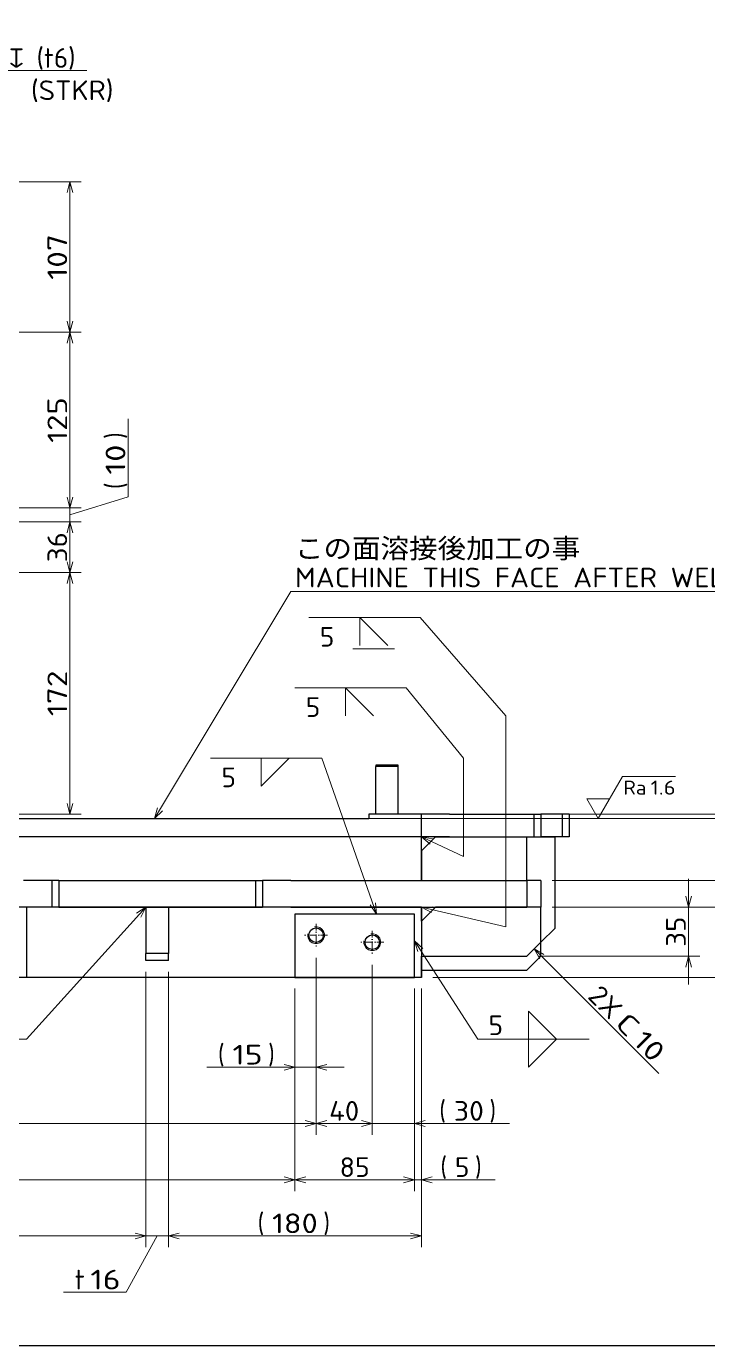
# Model space of a CAD drawing. Extents: x 0 to 1248, y -10 to 833.
# Drawn here: x 392.9 to 514, y 25 to 259.6 of the extents above; entities that cross this region are included whole.
import ezdxf
from ezdxf.enums import TextEntityAlignment as Align

# ---------------------------------------------------------------- set-up
doc = ezdxf.new("R2010")
doc.units = 0
doc.linetypes.add('DASHDOT', pattern=[18.5, 12, -3, 0.5, -3])
doc.layers.get('0').update_dxf_attribs({"lineweight": 13})
doc.styles.get("Standard").update_dxf_attribs({"font": 'isocp.shx'})
doc.dimstyles.get("Standard").update_dxf_attribs({"dimtxt": 2.5, "dimasz": 2.5, "dimexe": 1.25, "dimexo": 0.625, "dimtad": 1, "dimcen": 2.5, "dimadec": 0, "dimazin": 0, "dimtfac": 1, "dimtmove": 0, "dimatfit": 0, "dimfxl": 1, "dimarcsym": 0})

# ---------------------------------------------------------------- blocks, each defined once
blk = doc.blocks.new('*D79')
at = {"color": 214, "lineweight": 13}
for p, q in [((349.756359, 200.539923), (372.129303, 251.771887)), ((372.129303, 251.771887), (403.598373, 251.771887))]:
    blk.add_line(p, q, dxfattribs=at)
blk.add_lwpolyline([(350.055111, 202.517485), (349.756359, 200.539923), (351.003868, 202.103163)], dxfattribs=at)
for s, width, p, p2 in [('2X', 0.953546, (375.2491, 252.271887), (381.129303, 252.271887)), ('M8', 0.967101, (382.129303, 252.271887), (388.737823, 252.271887)), ('↧ (t6)', 0.749087, (389.737823, 252.271887), (401.598373, 252.271887))]:
    blk.add_text(s, height=3.5, dxfattribs=dict(at, width=width)).set_placement(p, p2, align=Align.FIT)
blk = doc.blocks.new('*D84')
at = {"color": 7, "lineweight": 13}
for p, q in [((510.606155, 89.248495), (510.606155, 107.998495)), ((486.356155, 102.998495), (512.606155, 102.998495)), ((483.856155, 94.248495), (512.606155, 94.248495))]:
    blk.add_line(p, q, dxfattribs=at)
for points in [[(510.088516, 104.930348), (510.606155, 102.998495), (511.123795, 104.930348)], [(511.123795, 92.316643), (510.606155, 94.248495), (510.088516, 92.316643)]]:
    blk.add_lwpolyline(points, dxfattribs=at)
at = {"color": 7, "lineweight": 13, "width": 0.868247}
blk.add_text('35', height=3.5, rotation=90, dxfattribs=at).set_placement((510.106155, 95.9464), (510.106155, 101.300591), align=Align.FIT)
blk = doc.blocks.new('*D88')
at = {"color": 7, "lineweight": 13}
for p, q in [((520.606155, 113.748495), (520.606155, 127.793291)), ((455.731155, 118.748495), (522.606155, 118.748495)), ((486.356155, 119.498495), (522.606155, 119.498495))]:
    blk.add_line(p, q, dxfattribs=at)
for points in [[(520.088516, 121.430346), (520.606155, 119.498495), (521.123795, 121.430346)], [(521.123795, 116.816645), (520.606155, 118.748495), (520.088516, 116.816645)]]:
    blk.add_lwpolyline(points, dxfattribs=at)
at = {"color": 7, "lineweight": 13, "width": 0.913974}
blk.add_text('3', height=3.5, rotation=90, dxfattribs=at).set_placement((520.106155, 123.203699), (520.106155, 125.793291), align=Align.FIT)
blk = doc.blocks.new('*D89')
at = {"color": 7, "lineweight": 13}
for p, q in [((455.731155, 118.748495), (522.606155, 118.748495)), ((520.606155, 107.748495), (520.606155, 118.748495)), ((486.356155, 107.748495), (522.606155, 107.748495))]:
    blk.add_line(p, q, dxfattribs=at)
for points in [[(521.123795, 116.816645), (520.606155, 118.748495), (520.088516, 116.816645)], [(520.088516, 109.680348), (520.606155, 107.748495), (521.123795, 109.680348)]]:
    blk.add_lwpolyline(points, dxfattribs=at)
at = {"color": 7, "lineweight": 13, "width": 0.845399}
blk.add_text('44', height=3.5, rotation=90, dxfattribs=at).set_placement((520.106155, 110.5714), (520.106155, 115.925591), align=Align.FIT)
blk = doc.blocks.new('*D90')
at = {"color": 7, "lineweight": 13}
for p, q in [((520.606155, 97.998495), (520.606155, 112.748495)), ((486.356155, 107.748495), (522.606155, 107.748495)), ((520.606155, 105.373495), (526.469604, 100.299713)), ((486.356155, 102.998495), (522.606155, 102.998495)), ((526.469604, 100.299713), (534.823792, 100.299713))]:
    blk.add_line(p, q, dxfattribs=at)
for points in [[(520.088516, 109.680348), (520.606155, 107.748495), (521.123795, 109.680348)], [(521.123795, 101.066643), (520.606155, 102.998495), (520.088516, 101.066643)]]:
    blk.add_lwpolyline(points, dxfattribs=at)
at = {"color": 7, "lineweight": 13, "width": 0.892365}
blk.add_text('19', height=3.5, dxfattribs=at).set_placement((527.469604, 100.799713), (532.823792, 100.799713), align=Align.FIT)
blk = doc.blocks.new('*D91')
at = {"color": 7, "lineweight": 13}
for p, q in [((486.356155, 102.998495), (522.606155, 102.998495)), ((520.606155, 90.498495), (520.606155, 102.998495)), ((465.106155, 90.498495), (522.606155, 90.498495))]:
    blk.add_line(p, q, dxfattribs=at)
for points in [[(521.123795, 101.066643), (520.606155, 102.998495), (520.088516, 101.066643)], [(520.088516, 92.430347), (520.606155, 90.498495), (521.123795, 92.430347)]]:
    blk.add_lwpolyline(points, dxfattribs=at)
at = {"color": 7, "lineweight": 13, "width": 0.868247}
blk.add_text('50', height=3.5, rotation=90, dxfattribs=at).set_placement((520.106155, 94.0714), (520.106155, 99.425591), align=Align.FIT)
blk = doc.blocks.new('*D94')
at = {"color": 7, "lineweight": 13}
for p, q in [((167.106155, 91.498495), (167.106155, 42.498495)), ((414.106155, 91.498495), (414.106155, 42.498495)), ((167.106155, 44.498495), (414.106155, 44.498495))]:
    blk.add_line(p, q, dxfattribs=at)
for points in [[(169.03801, 45.016135), (167.106155, 44.498495), (169.03801, 43.980856)], [(412.174301, 43.980856), (414.106155, 44.498495), (412.174301, 45.016135)]]:
    blk.add_lwpolyline(points, dxfattribs=at)
at = {"color": 7, "lineweight": 13, "width": 0.854609}
blk.add_text('988', height=3.5, dxfattribs=at).set_placement((286.546762, 44.998495), (294.665548, 44.998495), align=Align.FIT)
blk = doc.blocks.new('*D95')
at = {"color": 7, "lineweight": 13}
for p, q in [((414.106155, 91.498495), (414.106155, 42.498495)), ((418.106155, 91.498495), (418.106155, 42.498495)), ((409.106155, 44.498495), (423.106155, 44.498495)), ((416.106155, 44.498495), (410.606155, 34.498495)), ((410.606155, 34.498495), (399.431152, 34.498495))]:
    blk.add_line(p, q, dxfattribs=at)
for points in [[(412.174301, 43.980856), (414.106155, 44.498495), (412.174301, 45.016135)], [(420.03801, 45.016135), (418.106155, 44.498495), (420.03801, 43.980856)]]:
    blk.add_lwpolyline(points, dxfattribs=at)
for s, width, p, p2 in [('t', 1.09249, (401.431152, 34.998495), (403.251968, 34.998495)), ('16', 0.868247, (404.251968, 34.998495), (409.606155, 34.998495))]:
    blk.add_text(s, height=3.5, dxfattribs=dict(at, width=width)).set_placement(p, p2, align=Align.FIT)
blk = doc.blocks.new('*D96')
at = {"color": 7, "lineweight": 13}
for p, q in [((418.106155, 91.498495), (418.106155, 42.498495)), ((463.106155, 88.498495), (463.106155, 42.498495)), ((418.106155, 44.498495), (463.106155, 44.498495))]:
    blk.add_line(p, q, dxfattribs=at)
for points in [[(420.03801, 45.016135), (418.106155, 44.498495), (420.03801, 43.980856)], [(461.174301, 43.980856), (463.106155, 44.498495), (461.174301, 45.016135)]]:
    blk.add_lwpolyline(points, dxfattribs=at)
for s, p in [('(', (433.968735, 44.998495)), (')', (445.665543, 44.998495))]:
    blk.add_text(s, height=3.5, dxfattribs=at).set_placement(p)
at = {"color": 7, "lineweight": 13, "width": 0.854608}
blk.add_text('180', height=3.5, dxfattribs=at).set_placement((436.546768, 44.998495), (444.665543, 44.998495), align=Align.FIT)
blk = doc.blocks.new('*D108')
at = {"color": 7, "lineweight": 13}
for p, q in [((355.856155, 162.498495), (402.606155, 162.498495)), ((400.606155, 119.498495), (400.606155, 162.498495)), ((376.231155, 119.498495), (402.606155, 119.498495))]:
    blk.add_line(p, q, dxfattribs=at)
for points in [[(401.123795, 160.566641), (400.606155, 162.498495), (400.088516, 160.566641)], [(400.088516, 121.430346), (400.606155, 119.498495), (401.123795, 121.430346)]]:
    blk.add_lwpolyline(points, dxfattribs=at)
at = {"color": 7, "lineweight": 13, "width": 0.854609}
blk.add_text('172', height=3.5, rotation=90, dxfattribs=at).set_placement((400.106155, 136.939101), (400.106155, 145.05789), align=Align.FIT)
blk = doc.blocks.new('*D109')
at = {"color": 7, "lineweight": 13}
for p, q in [((355.856155, 171.498495), (402.606155, 171.498495)), ((400.606155, 162.498495), (400.606155, 171.498495)), ((355.856155, 162.498495), (402.606155, 162.498495))]:
    blk.add_line(p, q, dxfattribs=at)
for points in [[(401.123795, 169.566641), (400.606155, 171.498495), (400.088516, 169.566641)], [(400.088516, 164.43035), (400.606155, 162.498495), (401.123795, 164.43035)]]:
    blk.add_lwpolyline(points, dxfattribs=at)
at = {"color": 7, "lineweight": 13, "width": 0.868247}
blk.add_text('36', height=3.5, rotation=90, dxfattribs=at).set_placement((400.106155, 164.321402), (400.106155, 169.675589), align=Align.FIT)
blk = doc.blocks.new('*D110')
at = {"color": 7, "lineweight": 13}
for p, q in [((410.945709, 175.970038), (410.945709, 189.849859)), ((400.606155, 166.498495), (400.606155, 178.998495)), ((357.356155, 173.998495), (402.606155, 173.998495)), ((400.606155, 172.748495), (410.945709, 175.970038)), ((355.856155, 171.498495), (402.606155, 171.498495))]:
    blk.add_line(p, q, dxfattribs=at)
for points in [[(400.088516, 175.93035), (400.606155, 173.998495), (401.123795, 175.93035)], [(401.123795, 169.566641), (400.606155, 171.498495), (400.088516, 169.566641)]]:
    blk.add_lwpolyline(points, dxfattribs=at)
for s, p in [(')', (410.445709, 186.271826)), ('(', (410.445709, 177.339606))]:
    blk.add_text(s, height=3.5, rotation=90.000003, dxfattribs=at).set_placement(p)
at = {"color": 7, "lineweight": 13, "width": 0.868247}
blk.add_text('10', height=3.5, rotation=90, dxfattribs=at).set_placement((410.445709, 179.917639), (410.445709, 185.271826), align=Align.FIT)
blk = doc.blocks.new('*D111')
at = {"color": 7, "lineweight": 13}
for p, q in [((357.356155, 205.248495), (402.606155, 205.248495)), ((400.606155, 173.998495), (400.606155, 205.248495)), ((357.356155, 173.998495), (402.606155, 173.998495))]:
    blk.add_line(p, q, dxfattribs=at)
for points in [[(401.123795, 203.316641), (400.606155, 205.248495), (400.088516, 203.316641)], [(400.088516, 175.93035), (400.606155, 173.998495), (401.123795, 175.93035)]]:
    blk.add_lwpolyline(points, dxfattribs=at)
at = {"color": 7, "lineweight": 13, "width": 0.854609}
blk.add_text('125', height=3.5, rotation=90, dxfattribs=at).set_placement((400.106155, 185.564101), (400.106155, 193.68289), align=Align.FIT)
blk = doc.blocks.new('*D112')
at = {"color": 7, "lineweight": 13}
for p, q in [((361.356155, 231.998495), (402.606155, 231.998495)), ((400.606155, 205.248495), (400.606155, 231.998495)), ((357.356155, 205.248495), (402.606155, 205.248495))]:
    blk.add_line(p, q, dxfattribs=at)
for points in [[(401.123795, 230.066641), (400.606155, 231.998495), (400.088516, 230.066641)], [(400.088516, 207.18035), (400.606155, 205.248495), (401.123795, 207.18035)]]:
    blk.add_lwpolyline(points, dxfattribs=at)
at = {"color": 7, "lineweight": 13, "width": 0.854608}
blk.add_text('107', height=3.5, rotation=90, dxfattribs=at).set_placement((400.106155, 214.564108), (400.106155, 222.682883), align=Align.FIT)
blk = doc.blocks.new('*D145')
at = {"color": 7, "lineweight": 13}
for p, q in [((278.106155, 88.498495), (278.106155, 52.498495)), ((440.606155, 88.498495), (440.606155, 52.498495)), ((278.106155, 54.498495), (440.606155, 54.498495))]:
    blk.add_line(p, q, dxfattribs=at)
for points in [[(280.038007, 55.016133), (278.106155, 54.498495), (280.038007, 53.980858)], [(438.674301, 53.980858), (440.606155, 54.498495), (438.674301, 55.016133)]]:
    blk.add_lwpolyline(points, dxfattribs=at)
at = {"color": 7, "lineweight": 13, "width": 0.854609}
blk.add_text('650', height=3.5, dxfattribs=at).set_placement((355.296761, 54.998495), (363.41555, 54.998495), align=Align.FIT)
blk = doc.blocks.new('*D146')
at = {"color": 7, "lineweight": 13}
for p, q in [((440.606155, 88.498495), (440.606155, 52.498495)), ((461.856155, 88.498495), (461.856155, 52.498495)), ((440.606155, 54.498495), (461.856155, 54.498495))]:
    blk.add_line(p, q, dxfattribs=at)
for points in [[(442.53801, 55.016133), (440.606155, 54.498495), (442.53801, 53.980858)], [(459.924301, 53.980858), (461.856155, 54.498495), (459.924301, 55.016133)]]:
    blk.add_lwpolyline(points, dxfattribs=at)
at = {"color": 7, "lineweight": 13, "width": 0.868247}
blk.add_text('85', height=3.5, dxfattribs=at).set_placement((448.554062, 54.998495), (453.908249, 54.998495), align=Align.FIT)
blk = doc.blocks.new('*D147')
at = {"color": 7, "lineweight": 13}
for p, q in [((461.856155, 88.498495), (461.856155, 52.498495)), ((463.106155, 88.498495), (463.106155, 52.498495)), ((456.856155, 54.498495), (476.214767, 54.498495))]:
    blk.add_line(p, q, dxfattribs=at)
for points in [[(459.924301, 53.980858), (461.856155, 54.498495), (459.924301, 55.016133)], [(465.03801, 55.016133), (463.106155, 54.498495), (465.03801, 53.980858)]]:
    blk.add_lwpolyline(points, dxfattribs=at)
for s, p in [('(', (466.469101, 54.998495)), (')', (472.636734, 54.998495))]:
    blk.add_text(s, height=3.5, dxfattribs=at).set_placement(p)
at = {"color": 7, "lineweight": 13, "width": 0.913976}
blk.add_text('5', height=3.5, dxfattribs=at).set_placement((469.047134, 54.998495), (471.636734, 54.998495), align=Align.FIT)
blk = doc.blocks.new('*D153')
at = {"color": 7, "lineweight": 13}
for p, q in [((444.356155, 93.960995), (444.356155, 62.498495)), ((270.606155, 92.710995), (270.606155, 62.498495)), ((270.606155, 64.498495), (444.356155, 64.498495))]:
    blk.add_line(p, q, dxfattribs=at)
for points in [[(272.538008, 65.016133), (270.606155, 64.498495), (272.538008, 63.980858)], [(442.424301, 63.980858), (444.356155, 64.498495), (442.424301, 65.016133)]]:
    blk.add_lwpolyline(points, dxfattribs=at)
at = {"color": 7, "lineweight": 13, "width": 0.854609}
blk.add_text('695', height=3.5, dxfattribs=at).set_placement((353.421761, 64.998495), (361.54055, 64.998495), align=Align.FIT)
blk = doc.blocks.new('*D154')
at = {"color": 7, "lineweight": 13}
for p, q in [((444.356155, 93.960995), (444.356155, 62.498495)), ((454.356155, 92.710995), (454.356155, 62.498495)), ((444.356155, 64.498495), (454.356155, 64.498495))]:
    blk.add_line(p, q, dxfattribs=at)
for points in [[(446.28801, 65.016133), (444.356155, 64.498495), (446.28801, 63.980858)], [(452.424301, 63.980858), (454.356155, 64.498495), (452.424301, 65.016133)]]:
    blk.add_lwpolyline(points, dxfattribs=at)
at = {"color": 7, "lineweight": 13, "width": 0.868247}
blk.add_text('40', height=3.5, dxfattribs=at).set_placement((446.679062, 64.998495), (452.033249, 64.998495), align=Align.FIT)
blk = doc.blocks.new('*D155')
at = {"color": 7, "lineweight": 13}
for p, q in [((454.356155, 92.710995), (454.356155, 62.498495)), ((461.856155, 88.498495), (461.856155, 62.498495)), ((449.356155, 64.498495), (478.784195, 64.498495))]:
    blk.add_line(p, q, dxfattribs=at)
for points in [[(452.424301, 63.980858), (454.356155, 64.498495), (452.424301, 65.016133)], [(463.78801, 65.016133), (461.856155, 64.498495), (463.78801, 63.980858)]]:
    blk.add_lwpolyline(points, dxfattribs=at)
for s, p in [('(', (466.273941, 64.998495)), (')', (475.206161, 64.998495))]:
    blk.add_text(s, height=3.5, dxfattribs=at).set_placement(p)
at = {"color": 7, "lineweight": 13, "width": 0.868247}
blk.add_text('30', height=3.5, dxfattribs=at).set_placement((468.851974, 64.998495), (474.206161, 64.998495), align=Align.FIT)
blk = doc.blocks.new('*D156')
at = {"color": 7, "lineweight": 13}
for p, q in [((444.356155, 93.960995), (444.356155, 72.498495)), ((440.606155, 88.498495), (440.606155, 72.498495)), ((424.919128, 74.498495), (449.356155, 74.498495))]:
    blk.add_line(p, q, dxfattribs=at)
for points in [[(438.674301, 73.980857), (440.606155, 74.498495), (438.674301, 75.016134)], [(446.28801, 75.016134), (444.356155, 74.498495), (446.28801, 73.980857)]]:
    blk.add_lwpolyline(points, dxfattribs=at)
for s, p in [('(', (426.919128, 74.998495)), (')', (435.851349, 74.998495))]:
    blk.add_text(s, height=3.5, dxfattribs=at).set_placement(p)
at = {"color": 7, "lineweight": 13, "width": 0.868247}
blk.add_text('15', height=3.5, dxfattribs=at).set_placement((429.497162, 74.998495), (434.851349, 74.998495), align=Align.FIT)

msp = doc.modelspace()

# ---------------------------------------------------------------- linework, layer by layer
at = {"color": 7, "lineweight": 13}
for p, q in [((443.1062, 154.4985), (462.8994, 154.4985)), ((440.6062, 141.9985), (460.3994, 141.9985)), ((425.6062, 129.4985), (445.3994, 129.4985)), ((455.0886, 101.7485), (445.3994, 129.4985)), ((494.5184, 118.7485), (498.8485, 126.2485)), ((498.8485, 126.2485), (508.2944, 126.2485)), ((494.5184, 118.7485), (492.4977, 122.2485)), ((492.4977, 122.2485), (496.5391, 122.2485)), ((532.6062, 118.7485), (453.7312, 118.7485)), ((495.5184, 118.7485), (454.7312, 118.7485)), ((414.1062, 102.9985), (392.8994, 79.4985)), ((461.8562, 96.9823), (473.1062, 79.4985)), ((483.1585, 95.5508), (505.3284, 73.3809)), ((373.1062, 79.4985), (392.8994, 79.4985)), ((473.1062, 79.4985), (492.8994, 79.4985))]:
    msp.add_line(p, q, dxfattribs=at)
at = {"color": 7, "lineweight": 25}
for p, q in [((454.9812, 128.2485), (454.9812, 127.9985)), ((458.9812, 128.2485), (454.9812, 128.2485)), ((458.9812, 127.9985), (454.9812, 127.9985)), ((454.9812, 119.4985), (454.9812, 127.9985)), ((458.9812, 127.9985), (458.9812, 128.2485)), ((458.9812, 119.4985), (458.9812, 127.9985)), ((374.2312, 118.7485), (453.7312, 118.7485)), ((453.7312, 119.4985), (453.7312, 118.7485)), ((463.1062, 119.4985), (453.7312, 119.4985)), ((463.1062, 115.4985), (463.1062, 119.4985)), ((468.1062, 119.4985), (463.1062, 119.4985)), ((468.1062, 119.4985), (483.1062, 119.4985)), ((483.1062, 119.4985), (483.1062, 115.4985)), ((483.1062, 119.4985), (484.3562, 119.4985)), ((488.1062, 119.4985), (484.3561, 119.4985)), ((484.3562, 119.4985), (484.3562, 115.4985)), ((488.1062, 119.4985), (488.1062, 115.4985)), ((489.3562, 119.4985), (488.1062, 119.4985)), ((489.3562, 119.4985), (489.3562, 115.4985)), ((463.1062, 115.4985), (118.1062, 115.4985)), ((463.1062, 115.4985), (118.1062, 115.4985)), ((468.1062, 115.4985), (463.1062, 115.4985)), ((463.1062, 112.9987), (463.1062, 115.4985)), ((463.1062, 107.7485), (463.1062, 115.4985)), ((463.1062, 107.7485), (463.1062, 115.4985)), ((463.1062, 112.9985), (465.6062, 115.4985)), ((465.6062, 115.4985), (481.8562, 115.4985)), ((468.1062, 115.4985), (483.1062, 115.4985)), ((481.8561, 115.4985), (486.8562, 115.4985)), ((481.8562, 107.7486), (481.8562, 115.4985)), ((483.1062, 115.4985), (484.3562, 115.4985)), ((488.1062, 115.4985), (484.3561, 115.4985)), ((486.8562, 99.2485), (486.8562, 115.4985)), ((489.3562, 115.4985), (488.1062, 115.4985)), ((463.1062, 112.9985), (463.1062, 107.7485)), ((397.3562, 107.7485), (392.3562, 107.7485)), ((397.3562, 107.7485), (397.3562, 102.9985)), ((398.6062, 107.7485), (397.3562, 107.7485)), ((398.6062, 107.7485), (433.6062, 107.7485)), ((398.6062, 107.7485), (398.6062, 102.9985)), ((433.6062, 107.7485), (434.8562, 107.7485)), ((433.6062, 107.7485), (433.6062, 102.9985)), ((434.8562, 107.7485), (434.8562, 102.9985)), ((439.8562, 107.7485), (434.8562, 107.7485)), ((439.8562, 107.7485), (463.1062, 107.7485)), ((463.1062, 107.7485), (481.8562, 107.7485)), ((481.8562, 107.7485), (481.8562, 102.9985)), ((484.3562, 107.7485), (481.8562, 107.7485)), ((484.3562, 107.7485), (484.3562, 102.9985)), ((392.8562, 102.9985), (389.8562, 102.9985)), ((397.3562, 102.9985), (392.3562, 102.9985)), ((392.8562, 102.9985), (392.8562, 90.4985)), ((414.1061, 102.9985), (392.8562, 102.9985)), ((392.8562, 102.9985), (392.8562, 90.4985)), ((398.6062, 102.9985), (397.3562, 102.9985)), ((398.6062, 102.9985), (433.6062, 102.9985)), ((418.1062, 102.9985), (414.1062, 102.9985)), ((414.1062, 102.9985), (414.1062, 94.7485)), ((463.1062, 102.9985), (418.1062, 102.9985)), ((418.1062, 102.9985), (418.1062, 94.7485)), ((433.6062, 102.9985), (434.8562, 102.9985)), ((439.8562, 102.9985), (434.8562, 102.9985)), ((439.8562, 102.9985), (463.1062, 102.9985)), ((461.8562, 101.7485), (440.6062, 101.7485)), ((440.6062, 101.7485), (440.6062, 90.4985)), ((461.8562, 90.4985), (461.8562, 101.7485)), ((463.1062, 100.4985), (463.1062, 102.9985)), ((463.1062, 100.4985), (463.1062, 102.9985)), ((463.1062, 102.9985), (481.8562, 102.9985)), ((465.6062, 102.9985), (463.1062, 100.4985)), ((463.1062, 102.9985), (463.1062, 90.4985)), ((463.1062, 102.9985), (463.1062, 100.4985)), ((463.1062, 102.9985), (463.1062, 90.4985)), ((484.3562, 102.9985), (465.6062, 102.9985)), ((484.3562, 102.9985), (481.8562, 102.9985)), ((484.3562, 96.7485), (484.3562, 102.9985)), ((463.1062, 100.4985), (463.1062, 94.2485)), ((486.8562, 99.2485), (484.3562, 96.7485)), ((484.3562, 96.7485), (481.8562, 94.2485)), ((484.3562, 94.2485), (484.3562, 96.7486)), ((418.1062, 94.7485), (414.1062, 94.7485)), ((414.1062, 93.4985), (414.1062, 94.7485)), ((418.1062, 93.4985), (418.1062, 94.7485)), ((463.1062, 90.4985), (463.1062, 94.2485)), ((463.1062, 90.4985), (463.1062, 94.2485)), ((463.1062, 94.2485), (481.8562, 94.2485)), ((463.1062, 94.2485), (463.1062, 90.4985)), ((484.3562, 94.2485), (481.8562, 91.7485)), ((418.1062, 93.4985), (414.1062, 93.4985)), ((463.1062, 90.4985), (463.1062, 91.7486)), ((463.1062, 91.7485), (481.8562, 91.7485)), ((392.8562, 90.4985), (389.8562, 90.4985)), ((463.1062, 90.4985), (392.8562, 90.4985)), ((438.5786, 90.4985), (438.5727, 90.4985)), ((438.5801, 90.4985), (438.5727, 90.4985)), ((438.5786, 90.4985), (438.5727, 90.4985)), ((440.6062, 90.4985), (461.8562, 90.4985)), ((462.6302, 90.4985), (462.6396, 90.4985)), ((463.1062, 90.4985), (462.6396, 90.4985)), ((40, 25), (1164, 25))]:
    msp.add_line(p, q, dxfattribs=at)
at = {"color": 7, "linetype": 'DASHDOT', "lineweight": 13, "ltscale": 0.101875}
for p, q in [((444.3562, 100.036), (444.3562, 95.961)), ((454.3562, 98.786), (454.3562, 94.711)), ((446.3937, 97.9985), (442.3186, 97.9985)), ((456.3937, 96.7485), (452.3186, 96.7485))]:
    msp.add_line(p, q, dxfattribs=at)
at = {"color": 7, "lineweight": 13}
for points in [[(415.6436, 118.7485), (439.8562, 159.1401), (527.9848, 159.1401)], [(452.1266, 149.5265), (452.1266, 154.4985), (457.0987, 149.5265)], [(463.1062, 103.0012), (478.1062, 99.4985), (478.1062, 136.9985), (462.8994, 154.4985)], [(450.8836, 148.905), (454.6127, 148.905), (458.3417, 148.905)], [(449.6266, 137.0265), (449.6266, 141.9985), (454.5987, 137.0265)], [(463.1062, 115.4985), (470.6062, 111.9985), (470.6062, 129.4985), (460.3994, 141.9985)], [(416.1929, 120.6716), (415.6436, 118.7485), (417.0808, 120.1393)], [(465.0757, 115.1506), (463.1062, 115.4985), (464.6379, 114.2125)], [(453.9631, 103.4017), (455.0886, 101.7485), (454.9405, 103.743)], [(413.1962, 101.2175), (414.1062, 102.9985), (412.4276, 101.9111)], [(465.1051, 103.0659), (463.1062, 103.0012), (464.8697, 102.0578)], [(463.3368, 95.6378), (461.8562, 96.9823), (462.4662, 95.0776)], [(484.8905, 94.5508), (483.1585, 95.5508), (484.1585, 93.8187)]]:
    msp.add_lwpolyline(points, dxfattribs=at)
for points in [[(434.6266, 129.4985), (439.5987, 129.4985), (434.6266, 124.5265)], [(482.1266, 79.4985), (487.0987, 79.4985), (482.1266, 84.4705)], [(482.1266, 79.4985), (487.0987, 79.4985), (482.1266, 74.5265)]]:
    msp.add_lwpolyline(points, close=True, dxfattribs=at)
at = {"color": 7, "lineweight": 25}
for centre in [(444.3562, 97.9985), (454.3562, 96.7485)]:
    msp.add_circle(centre, 1.2875, dxfattribs=at)
at = {"color": 7, "lineweight": 13}
for centre in [(444.3562, 97.9985), (454.3562, 96.7485)]:
    msp.add_arc(centre, 1.5, 169.999993, 100.000014, dxfattribs=at)

# ---------------------------------------------------------------- texts
for s, height, width, p, p2 in [('10↧ (STKR)', 3.5, 0.804107, (384.0896, 246.5243), (408.3468, 246.5243)), ('この面溶接後加工の事', 3.5, 1.719996, (440.6062, 165.0476), (491.346, 165.0476)), ('MACHINE THIS FACE AFTER WELDING', 3.5, 0.902361, (440.6062, 159.8684), (527.9848, 159.8684)), ('5', 3.5, 0.913976, (445.0312, 149.3193), (447.6208, 149.3193)), ('5', 3.5, 0.913976, (442.5312, 136.8193), (445.1208, 136.8193)), ('5', 3.5, 0.913976, (427.5312, 124.3193), (430.1208, 124.3193)), ('Ra', 2.5, 0.950868, (499.0184, 122.9985), (503.0935, 122.9985)), ('1.6', 2.5, 0.795474, (503.8435, 122.9985), (508.2944, 122.9985)), ('5', 3.5, 0.913976, (475.0312, 80.2268), (477.6208, 80.2268))]:
    msp.add_text(s, height=height, dxfattribs=dict(at, width=width)).set_placement(p, p2, align=Align.FIT)
for s, rotation, width, p, p2 in [('2X', 314.99998, 0.953546, (492.4776, 86.9387), (496.6356, 82.7808)), ('C', 314.999865, 1.146433, (497.3427, 82.0737), (499.7746, 79.6417)), ('10', 314.99996, 0.868247, (500.4817, 78.9346), (504.2677, 75.1486))]:
    msp.add_text(s, height=3.5, rotation=rotation, dxfattribs=dict(at, width=width)).set_placement(p, p2, align=Align.FIT)

# ---------------------------------------------------------------- dimensions: what is measured, and where the dimension line sits
at = {"lineweight": 0}
dim = msp.add_diameter_dim_2p(p1=(348.956, 198.7071), p2=(349.7564, 200.5399), text='2XM8↧ (t6)', dimstyle='STANDARD', override={"dimlfac": 4}, dxfattribs=at)
dim.commit()
dim.dimension.update_dxf_attribs({"geometry": '*D79', "text_midpoint": (375.5643, 259.6376), "dimtype": 163})
for base, p1, p2, angle, picture, middle, dimtype in [((400.6062, 205.2485), (359.3562, 231.9985), (355.3562, 205.2485), 270, '*D112', (400.6062, 218.6235), 160), ((400.6062, 173.9985), (355.3562, 205.2485), (355.3562, 173.9985), 270, '*D111', (400.6062, 189.6235), 161), ((400.6062, 162.4985), (353.8562, 171.4985), (353.8562, 162.4985), 270, '*D109', (400.6062, 166.9985), 161), ((400.6062, 162.4985), (374.2312, 119.4985), (353.8562, 162.4985), 90, '*D108', (400.6062, 140.9985), 160), ((520.6062, 119.4985), (453.7312, 118.7485), (484.3562, 119.4985), 90, '*D88', (520.6062, 124.4985), 160), ((520.6062, 118.7485), (484.3562, 107.7485), (453.7312, 118.7485), 90, '*D89', (520.6062, 113.2485), 160), ((520.6062, 107.7485), (484.3562, 102.9985), (484.3562, 107.7485), 90, '*D90', (520.6062, 102.5497), 161), ((510.6062, 94.2485), (484.3562, 102.9985), (481.8562, 94.2485), 270, '*D84', (510.6062, 98.6235), 160), ((520.6062, 102.9985), (463.1062, 90.4985), (484.3562, 102.9985), 90, '*D91', (520.6062, 96.7485), 160), ((270.6062, 64.4985), (444.3562, 95.961), (270.6062, 94.711), 180, '*D153', (357.4812, 64.4985), 160), ((444.3562, 64.4985), (454.3562, 94.711), (444.3562, 95.961), 180, '*D154', (449.3562, 64.4985), 160), ((167.1062, 44.4985), (414.1062, 93.4985), (167.1062, 93.4985), 180, '*D94', (290.6062, 44.4985), 161), ((278.1062, 54.4985), (440.6062, 90.4985), (278.1062, 90.4985), 180, '*D145', (359.3562, 54.4985), 161), ((440.6062, 54.4985), (461.8562, 90.4985), (440.6062, 90.4985), 180, '*D146', (451.2312, 54.4985), 161)]:
    dim = msp.add_linear_dim(base=base, p1=p1, p2=p2, angle=angle, dimstyle='STANDARD', override={"dimlfac": 4}, dxfattribs=at)
    dim.commit()
    dim.dimension.update_dxf_attribs({"geometry": picture, "text_midpoint": middle, "dimtype": dimtype})
for base, p1, p2, angle, text, picture, middle, dimtype in [((400.6062, 171.4985), (355.3562, 173.9985), (353.8562, 171.4985), 270, '(<>)', '*D110', (400.6062, 182.5947), 160), ((454.3562, 64.4985), (461.8562, 90.4985), (454.3562, 94.711), 180, '(<>)', '*D155', (471.5291, 64.4985), 160), ((414.1062, 44.4985), (418.1062, 93.4985), (414.1062, 93.4985), 180, 't<>', '*D95', (405.5187, 44.4985), 161), ((418.1062, 44.4985), (463.1062, 90.4985), (418.1062, 93.4985), 180, '(<>)', '*D96', (440.6062, 44.4985), 160), ((461.8562, 54.4985), (463.1062, 90.4985), (461.8562, 90.4985), 180, '(<>)', '*D147', (470.3419, 54.4985), 160)]:
    dim = msp.add_linear_dim(base=base, p1=p1, p2=p2, angle=angle, text=text, dimstyle='STANDARD', override={"dimlfac": 4}, dxfattribs=at)
    dim.commit()
    dim.dimension.update_dxf_attribs({"geometry": picture, "text_midpoint": middle, "dimtype": dimtype})
dim = msp.add_linear_dim(base=(444.3562, 74.4985), p1=(440.6062, 90.4985), p2=(444.3562, 95.961), text='(<>)', dimstyle='STANDARD', override={"dimlfac": 4}, dxfattribs=at)
dim.commit()
dim.dimension.update_dxf_attribs({"geometry": '*D156', "text_midpoint": (432.1743, 74.4985), "dimtype": 160})

doc.saveas('drawing.dxf')
